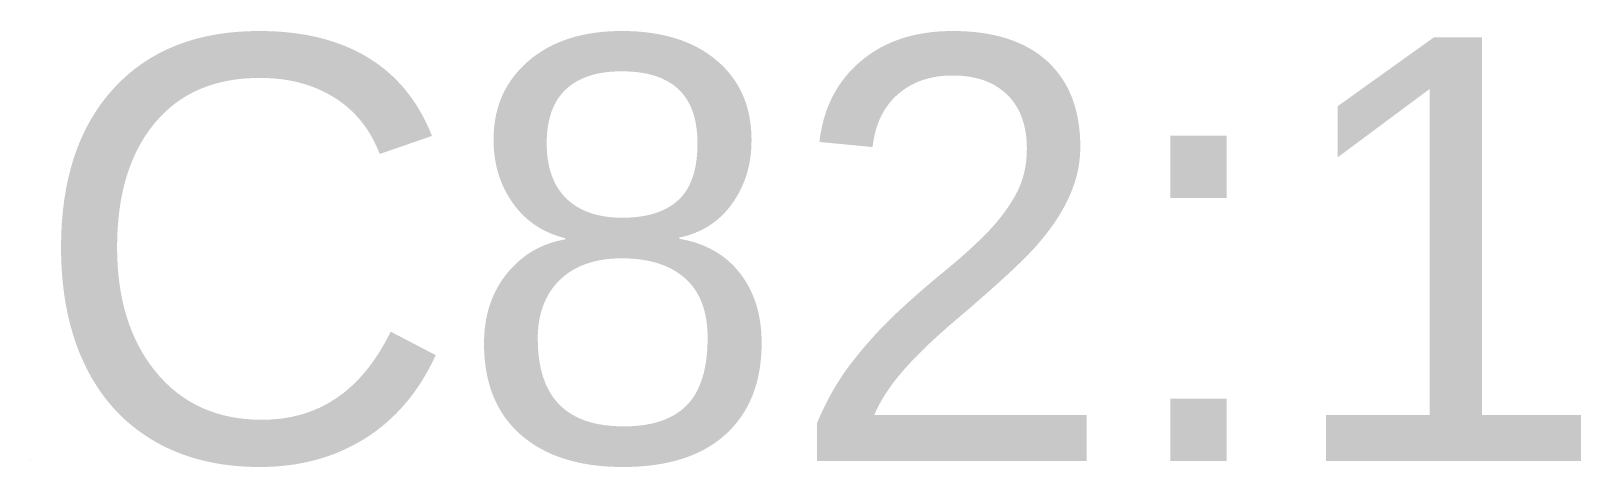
# Model space of a CAD drawing. Header units: inches. Extents: x -1371 to 1516, y -1511 to 602.
# Drawn here: x -1214.32 to -1205.17, y -659.02 to -656.44 of the extents above; entities that cross this region are included whole.
import ezdxf

# ---------------------------------------------------------------- set-up
doc = ezdxf.new("R2010")
doc.units = ezdxf.units.IN
doc.linetypes.add('DASHED', pattern=[0.6, 0.3, -0.3])
doc.layers.add('AI_SEG_BBOX', color=4, linetype='DASHED')
doc.styles.get("Standard").update_dxf_attribs({"font": 'arial.ttf'})

msp = doc.modelspace()

# ---------------------------------------------------------------- linework, layer by layer
at = {"layer": 'AI_SEG_BBOX', "color": 4, "linetype": 'DASHED'}
msp.add_line((-1214.319, -658.9796), (-1214.319, -658.9796), dxfattribs=at)
msp.add_line((-1214.319, -658.9796), (-1214.319, -658.9796), dxfattribs=at)
msp.add_line((-1214.319, -658.9796), (-1214.319, -658.9796), dxfattribs=at)
msp.add_line((-1214.319, -658.9796), (-1214.319, -658.9796), dxfattribs=at)

# ---------------------------------------------------------------- texts
at = {"layer": 'AI_SEG_BBOX', "color": 4}
msp.add_text('C82:1', height=2.5, dxfattribs=at).set_placement((-1214.319, -658.9796))

doc.saveas('drawing.dxf')
